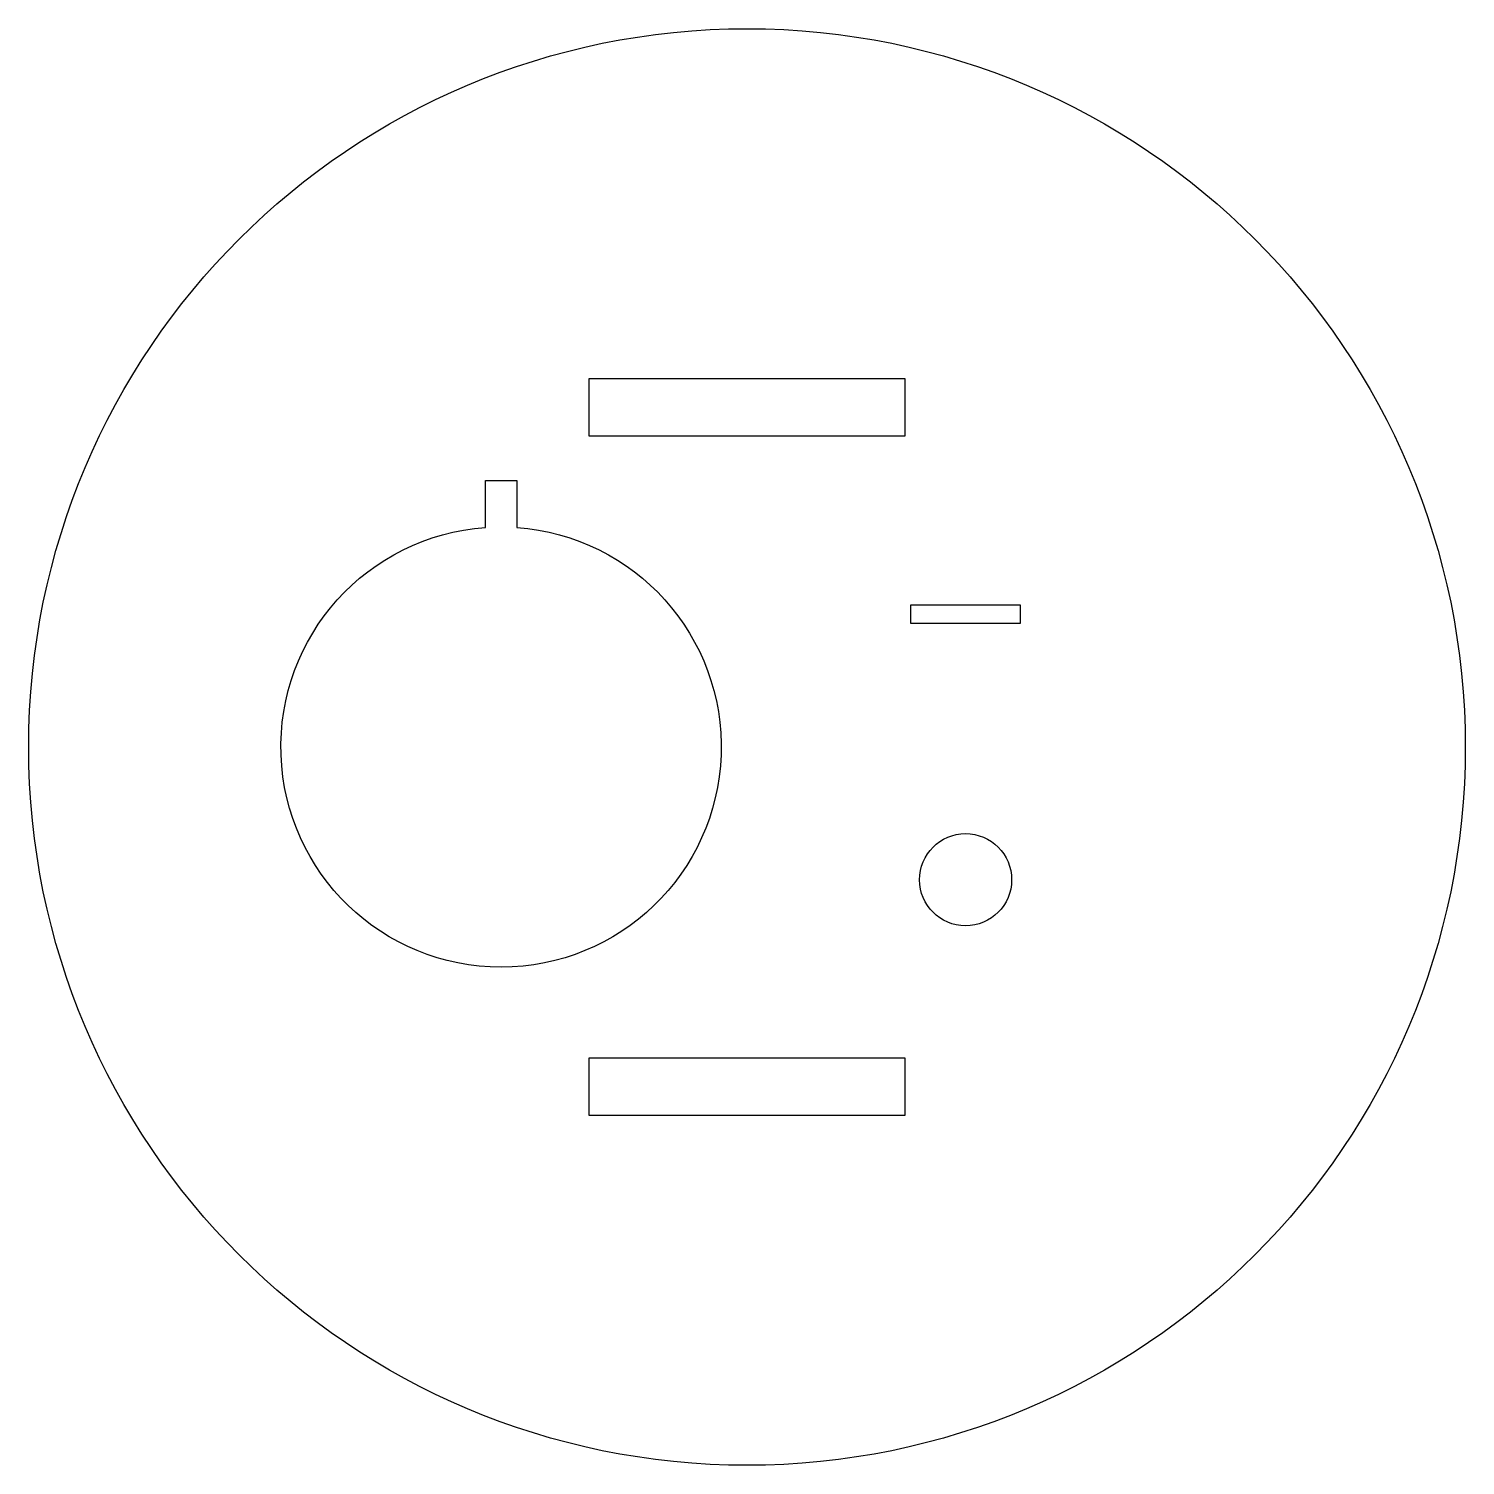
# Model space of a CAD drawing. Header units: millimetres. Extents: x -46 to 46, y -46 to 46.
import ezdxf

# ---------------------------------------------------------------- set-up
doc = ezdxf.new("R2010")
doc.units = ezdxf.units.MM
doc.layers.get('0').update_dxf_attribs({"linetype": 'CONTINUOUS'})

msp = doc.modelspace()

# ---------------------------------------------------------------- linework, layer by layer
for points in [[(10.1, 23.6), (10.1, 19.9), (-10.1, 19.9), (-10.1, 23.6)], [(17.5, 7.9), (10.5, 7.9), (10.5, 9.1), (17.5, 9.1)], [(10.1, -19.9), (10.1, -23.6), (-10.1, -23.6), (-10.1, -19.9)]]:
    msp.add_lwpolyline(points, close=True)
msp.add_lwpolyline([(-16.75, 14.064), (-16.75, 17.064), (-14.75, 17.064), (-14.75, 14.064, -28.164494)], format="xyb", close=True)
for centre, radius in [((0, 0), 46), ((14, -8.5), 2.95)]:
    msp.add_circle(centre, radius)

doc.saveas('drawing.dxf')
